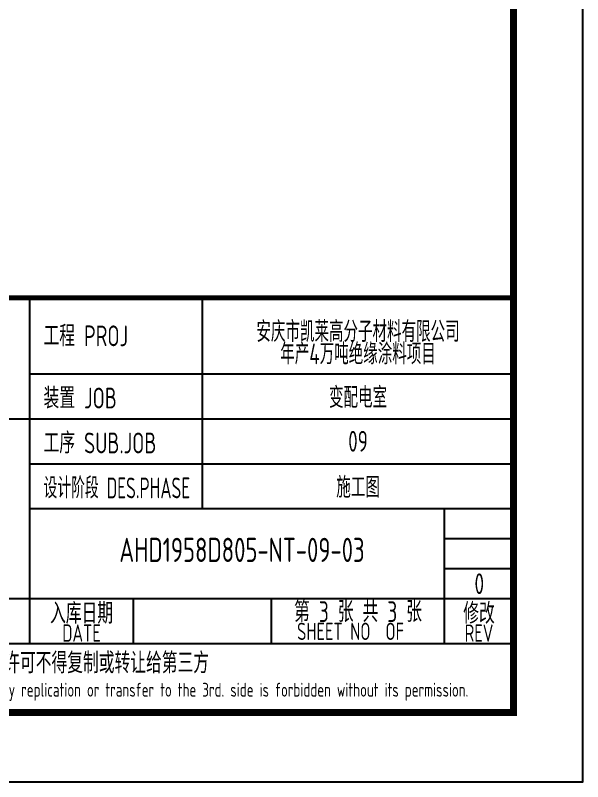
# Model space of a CAD drawing. Extents: x 4941602 to 7068445, y -422737 to 2032183.
# Drawn here: x 5017499 to 5025707, y -422737 to -411650 of the extents above; entities that cross this region are included whole.
import ezdxf
from ezdxf.enums import TextEntityAlignment as Align

# ---------------------------------------------------------------- set-up
doc = ezdxf.new("R2010")
doc.units = 0
doc.header["$LTSCALE"] = 1000
doc.header["$MEASUREMENT"] = 0
doc.layers.get('0').update_dxf_attribs({"linetype": 'CONTINUOUS'})
doc.layers.add('AXIS', color=3, linetype='CONTINUOUS')
doc.layers.add('PUB_TITLE', color=4, linetype='CONTINUOUS')
doc.styles.add('AHD', font='sceie.shx', dxfattribs={"width": 0.7, "bigfont": 'sceic.shx'})
doc.styles.add('sceie', font='SCEIE', dxfattribs={"width": 0.75, "bigfont": 'SCEIC'})
doc.styles.add('TSSD_Rein', font='Tssdeng.shx', dxfattribs={"width": 0.7, "bigfont": 'hztxt.shx'})

msp = doc.modelspace()

# ---------------------------------------------------------------- linework, layer by layer
for p, q in [((5017707.2, -420737.3), (5017707.2, -415737.3)), ((5020207.2, -418787.3), (5020207.2, -415737.3)), ((5024707.2, -421737.3), (5024707.2, -415737.3)), ((5017707.2, -416837.3), (5024707.2, -416837.3)), ((5006707.2, -417487.3), (5024707.2, -417487.3)), ((5017707.2, -418137.3), (5024707.2, -418137.3)), ((5017707.2, -418787.3), (5024707.2, -418787.3)), ((5023707.2, -420737.3), (5023707.2, -418787.3)), ((5023707.2, -419220.7), (5024707.2, -419220.7)), ((5023707.2, -419654), (5024707.2, -419654)), ((5006707.2, -420087.3), (5024707.2, -420087.3)), ((5019207.2, -420737.3), (5019207.2, -420087.3)), ((5021207.2, -420737.3), (5021207.2, -420087.3)), ((5006707.2, -420737.3), (5024707.2, -420737.3)), ((5006707.2, -421737.3), (5024707.2, -421737.3))]:
    msp.add_line(p, q)
msp.add_lwpolyline([(5024707.2, -415737.3, 70, 70, 0), (5006707.2, -415737.3, 70, 70, 0), (5006707.2, -421737.3, 0, 0, 0)], format="xyseb")
at = {"layer": 'PUB_TITLE', "color": 4}
msp.add_lwpolyline([(4941607.2, -422737.3), (5025707.2, -422737.3), (5025707.2, -363337.3), (4941607.2, -363337.3)], close=True, dxfattribs=at)
at = {"layer": 'PUB_TITLE', "color": 4, "const_width": 100}
msp.add_lwpolyline([(4944107.2, -421737.3), (5024707.2, -421737.3), (5024707.2, -364337.3), (4944107.2, -364337.3)], close=True, dxfattribs=at)

# ---------------------------------------------------------------- texts
at = {"style": 'AHD'}
for s, width, p in [('工程 PROJ', 0.8, (5017907.2, -416437.3)), ('工程 PROJ', 0.8, (5017907.2, -416437.3)), ('装置 JOB', 0.8, (5017907.2, -417337.3)), ('装置 JOB', 0.8, (5017907.2, -417337.3)), ('工序 SUB.JOB', 0.8, (5017907.2, -417987.3)), ('工序 SUB.JOB', 0.8, (5017907.2, -417987.3)), ('设计阶段 DES.PHASE', 0.7, (5017907.2, -418637.3)), ('设计阶段 DES.PHASE', 0.7, (5017907.2, -418637.3))]:
    msp.add_text(s, height=300, dxfattribs=dict(at, width=width)).set_placement(p)
at = {"style": 'AHD', "width": 0.8}
for s, height, p in [('第 3 张 共 3 张', 300, (5022457.2, -420262.3)), ('入库日期', 300, (5018457.2, -420287.3)), ('入库日期', 300, (5018457.2, -420287.3)), ('修改', 300, (5024207.2, -420287.3)), ('修改', 300, (5024207.2, -420287.3)), ('DATE', 250, (5018457.2, -420587.3)), ('DATE', 250, (5018457.2, -420587.3)), ('SHEET NO  OF  ', 250, (5022457.2, -420562.3)), ('SHEET NO  OF  ', 250, (5022457.2, -420562.3)), ('REV', 250, (5024207.2, -420587.3)), ('REV', 250, (5024207.2, -420587.3)), ('本文件专有权属安徽华东化工医药工程有限责任公司所有,未经许可不得复制或转让给第三方', 300, (5015707.2, -421037.3)), ('本文件专有权属安徽华东化工医药工程有限责任公司所有,未经许可不得复制或转让给第三方', 300, (5015707.2, -421037.3)), ('The proprietary right of this document belongs to Anhui Huadong Chemical And Medical Engineering  Co.,Ltd.  and any replication or transfer to the 3rd. side is forbidden without its permission. ', 200, (5015707.2, -421437.3)), ('The proprietary right of this document belongs to Anhui Huadong Chemical And Medical Engineering  Co.,Ltd.  and any replication or transfer to the 3rd. side is forbidden without its permission. ', 200, (5015707.2, -421437.3))]:
    msp.add_text(s, height=height, dxfattribs=at).set_placement(p, align=Align.MIDDLE)
at = {"width": 0.8}
for tag, text, height, style, p in [('AHD1958D805-NT-09-03', '200320-02-040', 350, 'sceie', (5020778, -419383.6)), ('0', '0', 300, 'AHD', (5024211.3, -419873.4)), ('0', '0', 300, 'AHD', (5024211.3, -419873.4))]:
    msp.add_attdef(tag, text=text, height=height, dxfattribs=dict(at, style=style)).set_placement(p, align=Align.MIDDLE)
at = {"layer": 'AXIS', "style": 'TSSD_Rein', "width": 0.7}
for s, p in [('安庆市凯莱高分子材料有限公司', (5022457.2, -416209.7)), ('年产4万吨绝缘涂料项目', (5022457.2, -416532.8)), ('变配电室', (5022457.2, -417162.3)), ('09', (5022457.2, -417812.3)), ('施工图', (5022457.2, -418462.3))]:
    msp.add_text(s, height=300, dxfattribs=at).set_placement(p, align=Align.MIDDLE)

doc.saveas('drawing.dxf')
